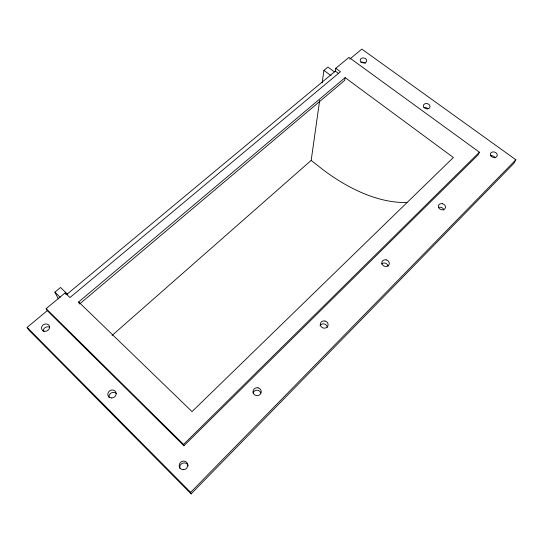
<?xml version="1.0" encoding="UTF-8"?>
<svg xmlns="http://www.w3.org/2000/svg" width="543" height="543" viewBox="0 0 543 543"><rect width="100%" height="100%" fill="white"/><g stroke="black" fill="none" stroke-linecap="round" stroke-linejoin="round"><path stroke-width="0.81" d="M112.055 335.445L311.18 160.402L319.671 100.387M322.142 82.882L323.913 70.38L327.938 67.06L334.447 71.873M66.803 294.408L335.343 71.126L335.798 68.309L348.966 57.388L479.408 152.21L478.207 154.755L183.921 445.749L47.261 310.65L46.141 308.648L65.153 292.874L69.979 297.544L340.454 71.737L335.798 68.309M345.131 77.642L78.647 301.962L192.032 411.594L453.378 157.518L345.131 77.642L344.629 80.439L79.577 303.992M349.726 59.167L361.842 49.094L515.85 159.771L513.787 163.504L191.109 493.906L28.996 330.232L27.15 327.375L47.261 310.65M191.109 493.906L190.641 492.345L515.85 159.771M183.921 445.749L183.568 444.425L479.408 152.21M58.318 298.888L54.891 292.141L60.551 287.471L67.631 294.326M335.343 71.126L338.649 73.57M323.913 70.38L331.081 75.694M311.18 160.402L322.318 169.192A162.371 91.183 53.2 0 0 406.972 202.485M54.891 292.141L60.198 297.313M46.141 308.648L183.568 444.425M27.15 327.375L190.641 492.345M65.153 292.874L65.818 294.258M78.647 301.962L79.264 303.32M360.776 62.472A3.238 2.477 9.6 0 1 365.242 63.409M424.131 107.616A3.353 2.613 14.4 0 1 428.006 108.858M490.56 155.766A3.496 2.742 20 0 1 495.06 157.762M439.002 207.277A3.618 2.986 19.6 0 1 443.869 210.202M381.539 264A3.747 3.258 18.5 0 1 385.476 263.253A3.747 3.258 18.5 0 1 388.075 266.28M320.037 325.61A3.896 3.57 15.4 0 1 327.354 327.307M253.031 393.098A4.066 3.916 1 0 1 260.878 392.956M179.855 468.378A4.378 4.188 -45.7 0 1 182.998 463.07A4.378 4.188 -45.7 0 1 188.177 465.969M109.068 397.428A4.242 3.862 -29.9 0 1 111.295 392.949A4.242 3.862 -29.9 0 1 116.25 393.485M43.264 331.474A4.134 3.563 -25 0 1 45.123 327.599A4.134 3.563 -25 0 1 49.603 327.273M442.389 203.74L441.459 203.639A3.645 3 19.5 0 0 438.364 206.727L438.601 207.521A3.645 3 19.5 0 0 442.674 209.781A3.645 3 19.5 0 0 445.484 206.971A3.645 3 19.5 0 0 442.389 203.74M386.182 259.893L385.211 259.792A3.781 3.278 18.4 0 0 381.851 263.145L382.062 264.007A3.781 3.278 18.4 0 0 386.236 266.437A3.781 3.278 18.4 0 0 389.297 263.382A3.781 3.278 18.4 0 0 386.182 259.893M324.986 321.035L323.967 320.927A3.923 3.597 15.3 0 0 320.302 324.585L320.492 325.522A3.923 3.597 15.3 0 0 324.762 328.142A3.923 3.597 15.3 0 0 328.101 324.809A3.923 3.597 15.3 0 0 324.986 321.035M258.101 387.858L257.036 387.743A4.1 3.944 1.1 0 0 253.018 391.754L253.181 392.772A4.1 3.944 1.1 0 0 257.552 395.616A4.1 3.944 1.1 0 0 261.21 391.965A4.1 3.944 1.1 0 0 258.101 387.858M44.132 331.216A4.174 3.591 -24.8 0 0 49.589 326.614A4.174 3.591 -24.8 0 0 42.985 325.06A4.174 3.591 -24.8 0 0 44.132 331.216M111.736 397.971A4.283 3.896 -29.6 0 0 115.74 391.91A4.283 3.896 -29.6 0 0 108.491 392.053A4.283 3.896 -29.6 0 0 111.736 397.971M183.398 469.715A4.419 4.222 -45 0 0 187.274 463.138A4.419 4.222 -45 0 0 179.787 463.328A4.419 4.222 -45 0 0 183.398 469.715M491.171 156.174A3.516 2.756 19.9 0 0 497.049 156.16A3.516 2.756 19.9 0 0 493.288 151.891A3.516 2.756 19.9 0 0 491.171 156.174M424.042 107.514A3.373 2.62 14.4 0 0 429.778 107.521A3.373 2.62 14.4 0 0 426.309 103.509A3.373 2.62 14.4 0 0 424.042 107.514M361.373 62.201A3.258 2.484 9.6 0 0 366.654 61.094A3.258 2.484 9.6 0 0 362.364 58.006A3.258 2.484 9.6 0 0 361.373 62.201"/></g></svg>
